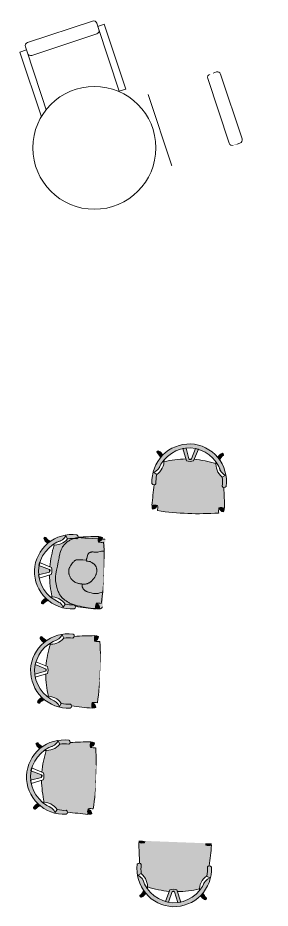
# Model space of a CAD drawing. Header units: millimetres. Extents: x 20521 to 81475, y 14901 to 52339.
# Drawn here: x 63454 to 65301, y 45378 to 51903 of the extents above; entities that cross this region are included whole.
import ezdxf

# ---------------------------------------------------------------- set-up
doc = ezdxf.new("R2010")
doc.units = ezdxf.units.MM
doc.header["$MEASUREMENT"] = 0
for name, color, linetype, lineweight in [('FURN-FREE', 1, 'Continuous', 0), ('PRES-FILL', 7, 'Continuous', 0), ('PRES-PEOP', 42, 'Continuous', 0)]:
    doc.layers.add(name, color=color, linetype=linetype, lineweight=lineweight)

# ---------------------------------------------------------------- blocks, each defined once
blk = doc.blocks.new('*U101')
at = {"layer": 'PRES-FILL', "linetype": 'ByBlock', "lineweight": -2}
h = blk.add_hatch(color=0, dxfattribs=at)
edge = h.paths.add_edge_path(flags=16)
edge.add_spline(control_points=[(-87.1, -291.1), (-88.9, -288.5), (-89.4, -283.3), (-89.5, -277.4)], knot_values=[0, 0, 0, 0, 1, 1, 1, 1], degree=3, periodic=0)
edge.add_spline(control_points=[(-89.5, -277.4), (-94.1, -264.3), (-102.3, -248.1), (-95, -247.6), (-88, -247), (-89.7, -264.1), (-89.5, -277.4)], knot_values=[0, 0, 0, 0, 0.509531, 0.509531, 0.509531, 1, 1, 1, 1], degree=3, periodic=0)
edge.add_spline(control_points=[(-89.5, -277.4), (-87.5, -283), (-86.2, -288.1), (-87.1, -291.1)], knot_values=[0, 0, 0, 0, 1, 1, 1, 1], degree=3, periodic=0)
edge.add_spline(control_points=[(-87.1, -291.1), (-86, -292.7), (-84.3, -293.3), (-82, -292.6), (-63.6, -286.7), (-44.9, -280.7), (-26.4, -274.1), (-4, -266.1), (18.4, -258.1), (40.8, -249.8), (62.1, -241.9), (84, -234.3), (102, -220.3), (117.4, -208.3), (129.9, -193.2), (142.6, -178.6), (163, -155.2), (182.9, -131.3), (203.2, -107.9), (213.2, -96.5), (224.2, -86), (234.3, -74.7), (246.7, -60.8), (254.8, -44.4), (259.7, -25), (268.8, 10.8), (269.4, 46.9), (252.7, 77.9), (241.3, 99.1), (227.3, 117.8), (212, 135.7), (198.2, 151.6), (184.4, 167.6), (170.6, 183.5), (153.9, 202.7), (137.1, 221.9), (119.8, 240.6), (106.8, 254.7), (88.4, 262.4), (71.1, 271.5), (49.3, 282.9), (28.3, 292.7), (3.3, 297.3), (-21.5, 302), (-44.7, 298.6), (-68.4, 290.7), (-91.1, 283.2), (-111.9, 273.8), (-130.5, 259.8), (-157.5, 239.5), (-182.8, 217.5), (-207.6, 194.9), (-226.2, 177.9), (-244, 160), (-260.3, 140.7), (-265.4, 134.8), (-270.1, 127.5), (-269.8, 119.5), (-269, 91.5), (-265, 65.1), (-263.2, 38), (-261.2, 9.3), (-260.2, -19.6), (-257.9, -48.3), (-257.6, -51.7), (-255, -54.6), (-254.2, -58), (-253.4, -61.6), (-253.2, -65.2), (-253.5, -68.8), (-254.4, -82.4), (-267.6, -92.2), (-268.2, -106.7), (-269, -125.4), (-262.5, -142.7), (-255.6, -157.8), (-248.2, -173.7), (-230.6, -189), (-215.1, -195.9), (-194.6, -205.1), (-227.5, -119.8), (-210.4, -122.7), (-200.6, -124.4), (-194.9, -152.8), (-181.9, -153.3), (-179.8, -153.3), (-175.7, -153.3), (-175.6, -151), (-174.7, -121.2), (-175.9, -84.2), (-191.9, -63.8), (-196.2, -58.4), (-202.4, -54.5), (-209.7, -51.7)], knot_values=[0, 0, 0, 0, 0.004098, 0.004098, 0.004098, 0.036354, 0.036354, 0.036354, 0.07573, 0.07573, 0.07573, 0.113201, 0.113201, 0.113201, 0.145266, 0.145266, 0.145266, 0.196552, 0.196552, 0.196552, 0.221625, 0.221625, 0.221625, 0.252365, 0.252365, 0.252365, 0.309173, 0.309173, 0.309173, 0.348127, 0.348127, 0.348127, 0.382965, 0.382965, 0.382965, 0.425054, 0.425054, 0.425054, 0.456865, 0.456865, 0.456865, 0.496842, 0.496842, 0.496842, 0.536467, 0.536467, 0.536467, 0.574696, 0.574696, 0.574696, 0.630228, 0.630228, 0.630228, 0.671879, 0.671879, 0.671879, 0.684675, 0.684675, 0.684675, 0.729775, 0.729775, 0.729775, 0.777357, 0.777357, 0.777357, 0.783126, 0.783126, 0.783126, 0.789055, 0.789055, 0.789055, 0.811446, 0.811446, 0.811446, 0.840448, 0.840448, 0.840448, 0.871083, 0.871083, 0.871083, 0.911485, 0.911485, 0.911485, 0.934486, 0.934486, 0.934486, 0.938181, 0.938181, 0.938181, 0.987094, 0.987094, 0.987094, 1, 1, 1, 1], degree=3, periodic=0)
edge.add_line((-209.7, -51.7), (-194, 0))
edge.add_spline(control_points=[(-194, 0), (-187, 22.7), (-179.6, 45.3), (-171.5, 67.7), (-163, 91.4), (-139.6, 107.6), (-118.7, 121.9), (-107.4, 129.7), (-96.1, 136.5), (-80.5, 136.9), (-68.4, 137.2), (-58.5, 133.8), (-50.1, 127.2)], knot_values=[0, 0, 0, 0, 0.324205, 0.324205, 0.324205, 0.66843, 0.66843, 0.66843, 0.855113, 0.855113, 0.855113, 1, 1, 1, 1], degree=3, periodic=0)
edge.add_line((-50.1, 127.2), (-43.4, 121.9))
edge.add_spline(control_points=[(-43.4, 121.9), (-53, 112), (-61.7, 101.2), (-66.2, 86.4), (-72, 67.4), (-70.6, 51.9), (-65.8, 32.4), (-60.9, 12.4), (-52.4, -3.9), (-40.5, -16.6), (-29.8, -28), (-15.7, -35.9), (4.1, -37.8), (21.4, -39.5), (32.8, -32.6), (46, -27.7), (56.1, -23.9), (64, -4.3), (73.4, -9.4), (78.2, -11.9), (80, -18.4), (83, -23.2), (90.4, -35.2), (104.9, -43.5), (103.9, -59.9), (102.6, -82.9), (81.9, -92.8), (71.8, -109.6), (62.8, -124.7), (56.9, -143.1), (45.7, -155.8), (27.6, -176.6), (-8.7, -176.6), (-33.9, -189.3), (-57.3, -201), (-80, -218.6), (-102.9, -230.2), (-126.4, -242.2), (-170.3, -203.5), (-183.9, -215.1), (-185.4, -216.4), (-186.2, -221.3), (-185.7, -224), (-184, -232.5), (-161.6, -243.7), (-165.3, -244.4), (-170.3, -245.4), (-189.8, -234), (-202.1, -232.4), (-207, -231.8), (-219.2, -228.5), (-217.4, -233.8), (-214.3, -243.7), (-208.3, -250.8), (-201.7, -257.1), (-184.8, -273.2), (-168.6, -289.9), (-141.4, -295.4), (-121.8, -299.2), (-104.3, -296.7), (-90.1, -293.9), (-88.5, -293.6), (-87.5, -292.6), (-87.1, -291.1)], knot_values=[0, 0, 0, 0, 0.044568, 0.044568, 0.044568, 0.101682, 0.101682, 0.101682, 0.159954, 0.159954, 0.159954, 0.212108, 0.212108, 0.212108, 0.25772, 0.25772, 0.25772, 0.292514, 0.292514, 0.292514, 0.310285, 0.310285, 0.310285, 0.355053, 0.355053, 0.355053, 0.417583, 0.417583, 0.417583, 0.47369, 0.47369, 0.47369, 0.564976, 0.564976, 0.564976, 0.649839, 0.649839, 0.649839, 0.736981, 0.736981, 0.736981, 0.746599, 0.746599, 0.746599, 0.777051, 0.777051, 0.777051, 0.817948, 0.817948, 0.817948, 0.83422, 0.83422, 0.83422, 0.863911, 0.863911, 0.863911, 0.939425, 0.939425, 0.939425, 0.993629, 0.993629, 0.993629, 1, 1, 1, 1], degree=3, periodic=0)
at = {"layer": 'PRES-PEOP', "color": 0, "linetype": 'ByBlock', "lineweight": -2, "flags": 128}
for points in [[(-250.1, -46.7), (-246, -46.2), (-242, -45.9), (-238.3, -45.8), (-234.8, -45.8), (-228.2, -46.1), (-222.5, -46.7), (-217.6, -47.6), (-213.6, -48.7), (-210.1, -49.8), (-207.3, -50.9), (-204.9, -52.1), (-202.9, -53.1), (-199.6, -55.3), (-197.4, -57.1), (-195.8, -58.6), (-193.7, -61.1), (-191.9, -63.8), (-189.4, -68.6), (-187.1, -73.3), (-185.1, -77.9), (-181.9, -87), (-179.4, -95.2), (-177.6, -102.6), (-176.4, -109), (-175.5, -114.7), (-174.9, -119.6), (-174.2, -128.1), (-174.1, -134.2), (-174.2, -138.7), (-174.7, -145.1), (-175.6, -151), (-175.6, -151.2), (-175.7, -151.4), (-175.8, -151.5), (-175.9, -151.6), (-176, -151.8), (-176.2, -152), (-176.4, -152.2), (-176.7, -152.3), (-176.9, -152.4), (-177.2, -152.5), (-177.5, -152.6), (-178, -152.8), (-178.5, -152.9), (-178.9, -152.9), (-179.7, -153.1), (-180.3, -153.1), (-181.1, -153.2), (-181.5, -153.2), (-181.9, -153.3), (-183.2, -153.3), (-184.4, -153.1), (-185.5, -152.8), (-186.6, -152.4), (-187.5, -151.9), (-188.4, -151.3), (-190.1, -150), (-191.6, -148.4), (-192.9, -146.7), (-194.1, -145.1), (-196.2, -141.7), (-199.6, -135.3), (-200.9, -133), (-202, -131.1), (-202.9, -129.5), (-203.8, -128.2), (-204.5, -127.1), (-205.9, -125.5), (-207, -124.5), (-207.8, -123.8), (-209.1, -123.1), (-209.7, -122.9), (-210.4, -122.7), (-211.9, -122.7), (-213.1, -123.1), (-214.1, -124), (-214.8, -125.1), (-215.3, -126.5), (-215.7, -128.1), (-215.9, -129.9), (-215.9, -131.9), (-215.9, -133.9), (-215.7, -138.3), (-215.2, -142.8), (-214.5, -147.4), (-213.1, -156.3), (-211.7, -164.2), (-210.6, -171.1), (-209.7, -176.7), (-209.2, -181.3), (-208.9, -185), (-208.8, -187.9), (-208.9, -190.2), (-209.1, -191.9), (-209.4, -193.2), (-209.8, -194.2), (-210.2, -194.9), (-211, -195.8), (-211.8, -196.3), (-212.5, -196.4), (-213.7, -196.3), (-215.1, -195.9), (-217.9, -194.7), (-220.5, -193.3), (-223.1, -191.9), (-225.5, -190.4), (-230.1, -187.4), (-234, -184.3), (-237.4, -181.5), (-240.3, -178.8), (-242.7, -176.4), (-246.7, -172), (-249.3, -168.6), (-251.2, -165.9), (-253.6, -161.9), (-254.6, -159.8), (-255.6, -157.8), (-258, -151.8), (-260.1, -146.6), (-261.8, -141.8), (-263.3, -137.7), (-264.4, -133.9), (-265.3, -130.7), (-266.7, -124.8), (-267.5, -120.4), (-267.9, -117), (-268.2, -111.9), (-268.2, -106.7), (-267.9, -104), (-267.4, -101.6), (-266.8, -99.5), (-266.1, -97.5), (-265.3, -95.7), (-263.7, -92.3), (-257.2, -80.9), (-255.9, -77.9), (-255, -75.7), (-254.4, -74), (-253.8, -71.4), (-253.5, -68.8), (-253.4, -67.4), (-253.4, -66.2), (-253.4, -65.2), (-253.4, -63.4), (-253.5, -62.1), (-253.6, -61.1), (-253.9, -59.5), (-254.2, -58), (-254.4, -57.4), (-254.6, -56.8), (-254.8, -56.3), (-255.2, -55.3), (-256.9, -51.8), (-257.3, -51), (-257.5, -50.3), (-257.6, -49.8), (-257.8, -49), (-257.9, -48.3), (-259.4, -26.7), (-261.2, 5.6), (-263.2, 38), (-264, 48.1), (-267.6, 83.2), (-268.4, 92.1), (-269.3, 105.6), (-269.7, 112.5), (-269.8, 119.5), (-269.8, 121.1), (-269.7, 122.5), (-269.5, 123.8), (-269.2, 125), (-268.9, 126.1), (-268.3, 128.1), (-267.6, 129.8), (-266.8, 131.3), (-266.2, 132.6), (-264.9, 134.8), (-263.8, 136.3), (-262.1, 138.6), (-260.3, 140.7), (-254.2, 147.8), (-243.1, 160), (-234.5, 169), (-221.2, 182.1), (-207.6, 194.9), (-188.8, 211.8), (-174.6, 224.2), (-163.8, 233.3), (-147.3, 246.7), (-130.5, 259.8), (-123.4, 264.8), (-117, 268.9), (-111.4, 272.2), (-106.3, 275), (-97.2, 279.5), (-90.3, 282.5), (-79.5, 286.8), (-68.4, 290.7), (-59.5, 293.5), (-51.7, 295.5), (-44.9, 296.9), (-39, 297.9), (-33.8, 298.6), (-29.2, 299), (-21.2, 299.4), (-15.2, 299.4), (-10.6, 299.1), (-3.7, 298.4), (3.3, 297.3), (12.4, 295.3), (20.2, 293.2), (26.9, 291.1), (32.6, 289.1), (42.4, 285.3), (49.6, 282.1), (60.4, 277), (71.1, 271.5), (84.1, 264.8), (93.9, 259.7), (100.9, 255.6), (106.1, 252.3), (109.7, 249.7), (112.4, 247.6), (116.3, 244.2), (119.8, 240.6), (132.7, 226.5), (151.7, 205.1), (170.6, 183.5), (191.3, 159.6), (212, 135.7), (217.7, 128.9), (222.5, 123), (230.7, 112.3), (236.6, 104.1), (240.9, 97.8), (247, 88.1), (249.9, 83), (252.7, 77.9), (255.6, 71.9), (258, 66.3), (259.9, 60.9), (261.5, 55.8), (262.7, 51), (264.5, 41.8), (265.5, 33.6), (265.9, 26.4), (266, 20), (265.5, 8.8), (264.6, 0.4), (263.7, -6), (261.9, -15.5), (259.7, -25), (257.7, -32.1), (255.7, -38.1), (253.8, -43.2), (251.9, -47.5), (250.1, -51.2), (248.5, -54.4), (245.4, -59.8), (242.9, -63.7), (240.9, -66.5), (237.7, -70.7), (234.3, -74.7), (226.6, -83), (214.8, -95.4), (208.9, -101.6), (203.2, -107.9), (172.9, -143.2), (142.6, -178.6), (133.1, -189.6), (125.9, -197.7), (120.3, -203.7), (115.9, -208), (112.6, -211.2), (107.4, -215.9), (102, -220.3), (98.6, -222.9), (91.9, -227.3), (85.9, -230.8), (80.5, -233.7), (75.7, -236), (67.1, -239.8), (54, -244.9), (40.8, -249.8), (7.2, -262.1), (-26.4, -274.1), (-40.3, -278.9), (-61.2, -285.9), (-82, -292.6), (-83.3, -292.9), (-84.4, -292.8), (-85.3, -292.5), (-86.1, -292), (-86.7, -291.3), (-87.3, -290.5), (-87.7, -289.5), (-88.1, -288.4), (-88.3, -287.3), (-88.6, -286.1), (-88.8, -283.5), (-89, -280.8), (-89.1, -278.1), (-89, -272.8), (-88.9, -268), (-88.8, -263.9), (-88.9, -260.4), (-89, -257.6), (-89.2, -255.3), (-89.5, -253.5), (-89.8, -252.1), (-90.2, -251), (-90.5, -250.1), (-90.9, -249.4), (-91.7, -248.5), (-92.3, -248), (-92.9, -247.7), (-93.9, -247.5), (-95, -247.6), (-96.1, -247.9), (-96.9, -248.4), (-97.6, -249.1), (-98, -249.9), (-98.2, -250.9), (-98.3, -251.9), (-98.3, -253), (-98.2, -254.2), (-98, -255.4), (-97.4, -257.9), (-96.5, -260.4), (-88.3, -281.5), (-87.6, -283.8), (-87.1, -285.8), (-86.9, -287.3), (-86.7, -288.6), (-86.7, -289.6), (-86.8, -290.5), (-87.2, -291.7), (-87.7, -292.5), (-88.1, -293), (-89, -293.5), (-90.1, -293.9), (-95.8, -294.9), (-100.9, -295.6), (-105.6, -296.2), (-109.7, -296.5), (-113.4, -296.8), (-120.1, -297), (-125.3, -296.9), (-129.2, -296.7), (-135.2, -296.2), (-141.4, -295.4), (-146.3, -294.4), (-150.6, -293.3), (-154.6, -292), (-158.2, -290.7), (-161.4, -289.2), (-167.3, -286.2), (-172.1, -283.3), (-176.2, -280.5), (-179.6, -277.9), (-185.4, -273), (-189.6, -269.2), (-195.7, -263.2), (-201.7, -257.1), (-204.2, -254.5), (-206.3, -252.1), (-208.2, -249.9), (-209.7, -247.9), (-211, -246.1), (-212.1, -244.6), (-213.9, -241.9), (-215, -239.8), (-215.8, -238.3), (-216.3, -237.2), (-216.9, -235.5), (-217.4, -233.8), (-217.5, -233.5), (-217.5, -233.1), (-217.4, -232.9), (-217.3, -232.6), (-217.1, -232.4), (-216.9, -232.2), (-216.7, -232), (-216.5, -231.9), (-216.2, -231.8), (-215.6, -231.6), (-214.9, -231.4), (-214.2, -231.4), (-213.5, -231.3), (-212.8, -231.3), (-211.5, -231.3), (-210.2, -231.4), (-208, -231.6), (-206.3, -231.8), (-205.2, -232), (-204.3, -232.1), (-203.7, -232.2), (-202.9, -232.3), (-202.1, -232.4), (-199.8, -232.9), (-197.4, -233.4), (-195.2, -234), (-190.9, -235.4), (-187, -236.8), (-180.4, -239.4), (-178, -240.4), (-176, -241.1), (-174.3, -241.8), (-172.9, -242.3), (-170.6, -243.1), (-169, -243.6), (-167.9, -243.9), (-166.5, -244.2), (-165.3, -244.4), (-165, -244.4), (-164.8, -244.3), (-164.7, -244.1), (-164.7, -243.9), (-164.9, -243.7), (-165.1, -243.4), (-165.4, -243), (-165.7, -242.7), (-166.1, -242.3), (-167, -241.5), (-168.1, -240.6), (-169.1, -239.8), (-170.2, -238.9), (-172.4, -237.1), (-174.5, -235.4), (-178.1, -232.4), (-179.4, -231.3), (-180.5, -230.3), (-182.2, -228.6), (-183.4, -227.4), (-184.1, -226.5), (-184.6, -225.8), (-185.2, -224.9), (-185.7, -224), (-185.7, -223.8), (-185.8, -223.6), (-185.9, -223.1), (-186, -222.6), (-186, -222.1), (-186, -221.6), (-186, -221.1), (-185.9, -220.2), (-185.8, -219.4), (-185.7, -218.7), (-185.5, -218), (-185.4, -217.5), (-185.2, -217.1), (-185.1, -216.8), (-185, -216.5), (-184.8, -216), (-184.6, -215.7), (-184.4, -215.5), (-184.2, -215.3), (-183.9, -215.1), (-182.4, -214.3), (-180.8, -213.8), (-179.1, -213.5), (-177.4, -213.4), (-175.6, -213.5), (-171.9, -214.1), (-168.1, -215), (-164.4, -216.2), (-160.7, -217.6), (-153.5, -220.5), (-140.3, -226.1), (-135.2, -228), (-130.8, -229.5), (-127, -230.7), (-123.7, -231.5), (-120.9, -232), (-116, -232.6), (-112.5, -232.6), (-110, -232.4), (-106.3, -231.6), (-102.9, -230.2), (-94.3, -225.6), (-86.8, -221.2), (-73.6, -213), (-53.9, -200.5), (-43.9, -194.6), (-33.9, -189.3), (-29, -187), (-24.3, -185.2), (-15.1, -182.2), (1.7, -177.6), (14.2, -174), (18.7, -172.4), (26.4, -169.4), (31.8, -166.7), (35.6, -164.4), (38.4, -162.5), (42.2, -159.4), (45.7, -155.8), (47.8, -153.3), (49.7, -150.9), (52.9, -146.1), (55.4, -141.7), (57.5, -137.8), (61, -130.7), (66.2, -120), (68.9, -114.7), (71.8, -109.6), (73.8, -106.5), (75.9, -103.7), (80.1, -98.7), (88, -90.3), (91, -87.1), (93.4, -84.3), (95.4, -81.7), (97.1, -79.4), (98.4, -77.2), (100.5, -73.4), (101.8, -70.3), (102.6, -67.9), (103.5, -64), (103.8, -62), (103.9, -59.9), (104, -58.5), (104, -57), (103.7, -54.4), (103.2, -52.1), (102.5, -50), (101.7, -48.1), (100.9, -46.4), (100, -44.8), (83, -23.2), (81.9, -21.3), (80, -17.9), (79.4, -16.6), (78.7, -15.5), (78.2, -14.5), (77.6, -13.7), (76.7, -12.4), (75.9, -11.5), (75.3, -10.9), (74.9, -10.5), (74.1, -9.9), (73.4, -9.4), (72.6, -9), (71.8, -8.7), (71, -8.6), (70.3, -8.5), (69.6, -8.6), (68.9, -8.8), (68.2, -9), (66.9, -9.6), (65.7, -10.3), (64.5, -11.2), (63.4, -12.1), (62.4, -13.1), (60.5, -15), (57, -18.7), (54.3, -21.5), (52.3, -23.5), (50.8, -24.8), (49.6, -25.7), (48.7, -26.3), (47.4, -27.1), (46, -27.7), (36.2, -31.4), (32.5, -32.8), (29.2, -33.9), (26.3, -34.8), (23.7, -35.5), (19.1, -36.5), (15.5, -37.2), (12.8, -37.5), (8.5, -37.8), (6.3, -37.8), (4.1, -37.8), (0.6, -37.6), (-2.5, -37.2), (-5.4, -36.7), (-8.1, -36.1), (-10.5, -35.5), (-15, -34), (-18.7, -32.5), (-21.9, -31), (-24.6, -29.5), (-26.8, -28.2), (-30.6, -25.6), (-33.3, -23.5), (-37, -20.2), (-40.5, -16.6), (-44.7, -11.6), (-48.2, -6.9), (-51.1, -2.7), (-53.4, 1.2), (-55.4, 4.7), (-57, 7.8), (-59.6, 13.5), (-61.4, 18), (-62.6, 21.5), (-64.3, 26.8), (-65.8, 32.4), (-66.6, 36), (-68, 42.6), (-68.9, 48.2), (-69.4, 53.1), (-69.7, 57.2), (-69.8, 60.9), (-69.7, 64), (-69.4, 69.6), (-68.9, 73.7), (-68.4, 76.8), (-67.5, 81.6), (-66.2, 86.4), (-65.4, 89.1), (-64.5, 91.6), (-63.5, 93.9), (-61.5, 98.1), (-59.6, 101.6), (-57.8, 104.5), (-56.1, 107.1), (-52.9, 111.3), (-50.3, 114.4), (-46.4, 118.9), (-42.3, 123.1), (-37.1, 128.3), (-32.5, 132.6), (-28.4, 136.3), (-24.6, 139.5), (-21.2, 142.1), (-18.2, 144.3), (-12.6, 147.9), (-8.1, 150.4), (-4.7, 152.2), (0.8, 154.6), (3.7, 155.6), (6.7, 156.6), (10.5, 157.8), (14, 158.6), (17.3, 159.3), (20.3, 159.8), (25.9, 160.4), (30.8, 160.6), (35, 160.6), (38.7, 160.4), (45, 159.7), (49.7, 158.9), (56.6, 157.4), (63.4, 155.6), (67.5, 154.2), (71.3, 152.7), (74.9, 151), (78.1, 149.4), (81.1, 147.6), (86.5, 144), (91, 140.4), (94.7, 137), (97.9, 133.8), (100.4, 130.8), (102.6, 128.1), (106, 123.2), (108.4, 119.2), (110, 116.1), (112.1, 111.4), (113.9, 106.4), (116.9, 96.8), (119.3, 88.4), (121.2, 81), (122.4, 74.5), (123.2, 69), (123.5, 64.2), (123.6, 60.1), (123.4, 56.6), (123.1, 53.6), (122.7, 51), (121.5, 46.6), (120.4, 43.5), (119.3, 41.2), (117.4, 37.9), (115, 34.8), (105.5, 23.9), (91, 7.9), (76.2, -7.9)], [(-209.7, -51.7), (-201.8, -25.9), (-194, 0), (-188.7, 17), (-180.3, 42.5), (-171.5, 67.7), (-169.8, 72), (-167.9, 75.9), (-165.8, 79.5), (-163.7, 82.7), (-161.6, 85.6), (-157.2, 90.9), (-153, 95.2), (-149.2, 98.9), (-142, 105.1), (-136.3, 109.5), (-127.6, 115.8), (-118.7, 121.9), (-114.4, 124.8), (-110.6, 127.2), (-107.2, 129.2), (-104.2, 130.8), (-101.6, 132), (-99.2, 133), (-97, 133.9), (-93.2, 135.1), (-90.2, 135.8), (-87.9, 136.2), (-84.3, 136.7), (-80.5, 136.9), (-78.3, 136.9), (-76.2, 136.8), (-74.3, 136.7), (-72.6, 136.5), (-69.4, 136), (-66.7, 135.4), (-64.5, 134.8), (-62.5, 134.1), (-60.8, 133.5), (-58, 132.2), (-56, 131.1), (-54.5, 130.2), (-52.3, 128.8), (-50.1, 127.2), (-46.8, 124.6), (-43.4, 121.9)]]:
    blk.add_lwpolyline(points, dxfattribs=at)
blk = doc.blocks.new('wishbone_5')
at = {"layer": 'PRES-FILL', "linetype": 'ByBlock', "lineweight": -2}
for points in [[(-37.8, 277.2, 0.130777), (-3.2, 307.3, -0.306335), (224.4, 469.1, -0.036506), (260.6, 465.6), (261, 466.7), (282.8, 462.6), (282.2, 460.9, -0.243242), (452, 307.3, 0.130777), (486.6, 277.2), (463.9, 264.3, -0.067728), (466.8, 197.2, 0.647408), (496, 197.1, 0.43745), (224.4, 498.1, 0.43745), (-47.2, 197.1, 0.647408), (-18, 197.2, -0.067728), (-15, 264.3)], [(224.4, 469.1, 0.032547), (192.1, 466.2), (215.5, 388, 0.563813), (234.1, 388.1), (260.6, 465.6, 0.036506)], [(6.8, 387.5, -0.023854), (23.5, 407.8, 0.127399), (-5.9, 436.8, 0.803319), (-18.7, 424.5, -0.128112)], [(425.3, 407.8, -0.023854), (442, 387.5, -0.128112), (467.5, 424.5, 0.803319), (454.7, 436.8, 0.127399)], [(463.7, 264.2, -0.23081), (414.2, 360.7, 0.052465), (254.4, 386.3), (254.3, 386.1), (249.9, 374.3, -0.15836), (199.4, 374.2), (195.2, 386.4, 0.052724), (34.6, 360.7, -0.23081), (-14.9, 264.2), (-15, 264.3, 0.067728), (-18, 197.2, -0.256697), (-30.3, 187.8, 0.011555), (-41.7, 37.5, -0.149337), (-0.1, 37.6, -0.072231), (0, 0, 0.02684), (224.4, -12, 0.02684), (448.8, 0, -0.072231), (448.9, 37.6, -0.149337), (490.5, 37.5, 0.011555), (479.1, 187.8, -0.256697), (466.8, 197.2, 0.067728), (463.9, 264.3)], [(-3.4, 38.5, 0.121346), (-37.4, 38.7, 0.226734), (-35.3, 10.3, 0.384766)], [(486.2, 38.7, 0.121346), (452.2, 38.5, 0.384766), (484.1, 10.3, 0.226734)]]:
    blk.add_hatch(color=7, dxfattribs=at).paths.add_polyline_path(points)
at = {"layer": 'FURN-FREE', "linetype": 'ByBlock', "lineweight": -2}
for p, q in [((169.1, 462.3), (192, 466.6)), ((199.4, 374.2), (169.1, 462.3)), ((192, 466.6), (215.5, 388)), ((234.1, 388.1), (261, 466.7)), ((282.8, 462.6), (249.9, 374.3)), ((261, 466.7), (282.8, 462.6)), ((-37.8, 277.2), (-14.9, 264.2)), ((486.6, 277.2), (463.7, 264.2))]:
    blk.add_line(p, q, dxfattribs=at)
for centre, radius, start, end in [((227.7, 222.1), 276, 90.68585, 185.19375), ((230.2, 219.9), 249.3, 91.33728, 159.46393), ((221.1, 222.1), 276, 354.80625, 89.31415), ((218.6, 219.9), 249.3, 20.53607, 88.66272), ((-10.9, 429.2), 9.04, 56.17789, 211.28024), ((-77, 357.2), 89.1, 19.91623, 49.11832), ((-47, 365.4), 82.3, 31.0105, 60.05182), ((495.8, 365.4), 82.3, 119.94818, 148.9895), ((525.8, 357.2), 89.1, 130.88168, 160.08377), ((459.8, 429.2), 9.04, 328.71976, 123.82211), ((-77, 357.2), 89.1, 296.11944, 345.89928), ((-89.1, 363.1), 123.6, 306.87059, 4.92639), ((236.4, -386.2), 773.7, 93.04795, 105.12033), ((224.4, 451.9), 81.7, 252.20064, 288.19509), ((224.8, 393.7), 10.9, 211.36814, 329.02759), ((236.4, -386.2), 773.7, 90.19826, 91.51035), ((212.4, -386.2), 773.7, 74.87967, 86.95205), ((537.9, 363.1), 123.6, 175.07361, 233.12941), ((525.8, 357.2), 89.1, 194.10072, 243.88056), ((230.2, 219.9), 249.3, 169.72547, 185.22401), ((218.6, 219.9), 249.3, 354.77599, 10.27453), ((-32.6, 203.7), 16, 204.35922, 336.03651), ((481.4, 203.7), 16, 203.96349, 335.64078), ((3216.8, -134.4), 3263, 174.33311, 176.98124), ((-2768, -134.4), 3263, 3.01876, 5.66689), ((-20.7, -30.5), 71.1, 73.21059, 107.18514), ((-6.7, 26.7), 33, 158.69021, 209.78986), ((-35, 42.1), 31.8, 269.37547, 353.55556), ((-129.6, 18.4), 130.9, 351.93513, 8.4606), ((578.4, 18.4), 130.9, 171.5394, 188.06487), ((469.5, -30.5), 71.1, 72.81486, 106.78941), ((483.8, 42.1), 31.8, 186.44444, 270.62453), ((455.5, 26.7), 33, 330.21014, 21.30979), ((223.7, 2082.7), 2094.7, 263.87051, 270.02033), ((225.1, 2082.7), 2094.7, 269.97967, 276.12949)]:
    blk.add_arc(centre, radius, start, end, dxfattribs=at)
blk = doc.blocks.new('wishbone_6')
at = {"layer": 'PRES-FILL', "linetype": 'ByBlock', "lineweight": -2}
for points in [[(-37.8, 277.2, 0.130777), (-3.2, 307.3, -0.306335), (224.4, 469.1, -0.036506), (260.6, 465.6), (261, 466.7), (282.8, 462.6), (282.2, 460.9, -0.243242), (452, 307.3, 0.130777), (486.6, 277.2), (463.9, 264.3, -0.067728), (466.8, 197.2, 0.647408), (496, 197.1, 0.43745), (224.4, 498.1, 0.43745), (-47.2, 197.1, 0.647408), (-18, 197.2, -0.067728), (-15, 264.3)], [(224.4, 469.1, 0.032547), (192.1, 466.2), (215.5, 388, 0.563813), (234.1, 388.1), (260.6, 465.6, 0.036506)], [(6.8, 387.5, -0.023854), (23.5, 407.8, 0.127399), (-5.9, 436.8, 0.803319), (-18.7, 424.5, -0.128112)], [(425.3, 407.8, -0.023854), (442, 387.5, -0.128112), (467.5, 424.5, 0.803319), (454.7, 436.8, 0.127399)], [(463.7, 264.2, -0.23081), (414.2, 360.7, 0.052465), (254.4, 386.3), (254.3, 386.1), (249.9, 374.3, -0.15836), (199.4, 374.2), (195.2, 386.4, 0.052724), (34.6, 360.7, -0.23081), (-14.9, 264.2), (-15, 264.3, 0.067728), (-18, 197.2, -0.256697), (-30.3, 187.8, 0.011555), (-41.7, 37.5, -0.149337), (-0.1, 37.6, -0.072231), (0, 0, 0.02684), (224.4, -12, 0.02684), (448.8, 0, -0.072231), (448.9, 37.6, -0.149337), (490.5, 37.5, 0.011555), (479.1, 187.8, -0.256697), (466.8, 197.2, 0.067728), (463.9, 264.3)], [(-3.4, 38.5, 0.121346), (-37.4, 38.7, 0.226734), (-35.3, 10.3, 0.384766)], [(486.2, 38.7, 0.121346), (452.2, 38.5, 0.384766), (484.1, 10.3, 0.226734)]]:
    blk.add_hatch(color=7, dxfattribs=at).paths.add_polyline_path(points)
at = {"layer": 'FURN-FREE', "linetype": 'ByBlock', "lineweight": -2}
for p, q in [((169.1, 462.3), (192, 466.6)), ((199.4, 374.2), (169.1, 462.3)), ((192, 466.6), (215.5, 388)), ((234.1, 388.1), (261, 466.7)), ((282.8, 462.6), (249.9, 374.3)), ((261, 466.7), (282.8, 462.6)), ((-37.8, 277.2), (-14.9, 264.2)), ((486.6, 277.2), (463.7, 264.2))]:
    blk.add_line(p, q, dxfattribs=at)
for centre, radius, start, end in [((227.7, 222.1), 276, 90.68585, 185.19375), ((230.2, 219.9), 249.3, 91.33728, 159.46393), ((221.1, 222.1), 276, 354.80625, 89.31415), ((218.6, 219.9), 249.3, 20.53607, 88.66272), ((-10.9, 429.2), 9.04, 56.17789, 211.28024), ((-77, 357.2), 89.1, 19.91623, 49.11832), ((-47, 365.4), 82.3, 31.0105, 60.05182), ((495.8, 365.4), 82.3, 119.94818, 148.9895), ((525.8, 357.2), 89.1, 130.88168, 160.08377), ((459.8, 429.2), 9.04, 328.71976, 123.82211), ((-77, 357.2), 89.1, 296.11944, 345.89928), ((-89.1, 363.1), 123.6, 306.87059, 4.92639), ((236.4, -386.2), 773.7, 93.04795, 105.12033), ((224.4, 451.9), 81.7, 252.20064, 288.19509), ((224.8, 393.7), 10.9, 211.36814, 329.02759), ((236.4, -386.2), 773.7, 90.19826, 91.51035), ((212.4, -386.2), 773.7, 74.87967, 86.95205), ((537.9, 363.1), 123.6, 175.07361, 233.12941), ((525.8, 357.2), 89.1, 194.10072, 243.88056), ((230.2, 219.9), 249.3, 169.72547, 185.22401), ((218.6, 219.9), 249.3, 354.77599, 10.27453), ((-32.6, 203.7), 16, 204.35922, 336.03651), ((481.4, 203.7), 16, 203.96349, 335.64078), ((3216.8, -134.4), 3263, 174.33311, 176.98124), ((-2768, -134.4), 3263, 3.01876, 5.66689), ((-20.7, -30.5), 71.1, 73.21059, 107.18514), ((-6.7, 26.7), 33, 158.69021, 209.78986), ((-35, 42.1), 31.8, 269.37547, 353.55556), ((-129.6, 18.4), 130.9, 351.93513, 8.4606), ((578.4, 18.4), 130.9, 171.5394, 188.06487), ((469.5, -30.5), 71.1, 72.81486, 106.78941), ((483.8, 42.1), 31.8, 186.44444, 270.62453), ((455.5, 26.7), 33, 330.21014, 21.30979), ((223.7, 2082.7), 2094.7, 263.87051, 270.02033), ((225.1, 2082.7), 2094.7, 269.97967, 276.12949)]:
    blk.add_arc(centre, radius, start, end, dxfattribs=at)
blk = doc.blocks.new('wishbone_7')
at = {"layer": 'PRES-FILL', "linetype": 'ByBlock', "lineweight": -2}
for points in [[(-37.8, 277.2, 0.130777), (-3.2, 307.3, -0.306335), (224.4, 469.1, -0.036506), (260.6, 465.6), (261, 466.7), (282.8, 462.6), (282.2, 460.9, -0.243242), (452, 307.3, 0.130777), (486.6, 277.2), (463.9, 264.3, -0.067728), (466.8, 197.2, 0.647408), (496, 197.1, 0.43745), (224.4, 498.1, 0.43745), (-47.2, 197.1, 0.647408), (-18, 197.2, -0.067728), (-15, 264.3)], [(224.4, 469.1, 0.032547), (192.1, 466.2), (215.5, 388, 0.563813), (234.1, 388.1), (260.6, 465.6, 0.036506)], [(6.8, 387.5, -0.023854), (23.5, 407.8, 0.127399), (-5.9, 436.8, 0.803319), (-18.7, 424.5, -0.128112)], [(425.3, 407.8, -0.023854), (442, 387.5, -0.128112), (467.5, 424.5, 0.803319), (454.7, 436.8, 0.127399)], [(463.7, 264.2, -0.23081), (414.2, 360.7, 0.052465), (254.4, 386.3), (254.3, 386.1), (249.9, 374.3, -0.15836), (199.4, 374.2), (195.2, 386.4, 0.052724), (34.6, 360.7, -0.23081), (-14.9, 264.2), (-15, 264.3, 0.067728), (-18, 197.2, -0.256697), (-30.3, 187.8, 0.011555), (-41.7, 37.5, -0.149337), (-0.1, 37.6, -0.072231), (0, 0, 0.02684), (224.4, -12, 0.02684), (448.8, 0, -0.072231), (448.9, 37.6, -0.149337), (490.5, 37.5, 0.011555), (479.1, 187.8, -0.256697), (466.8, 197.2, 0.067728), (463.9, 264.3)], [(-3.4, 38.5, 0.121346), (-37.4, 38.7, 0.226734), (-35.3, 10.3, 0.384766)], [(486.2, 38.7, 0.121346), (452.2, 38.5, 0.384766), (484.1, 10.3, 0.226734)]]:
    blk.add_hatch(color=7, dxfattribs=at).paths.add_polyline_path(points)
at = {"layer": 'FURN-FREE', "linetype": 'ByBlock', "lineweight": -2}
for p, q in [((169.1, 462.3), (192, 466.6)), ((199.4, 374.2), (169.1, 462.3)), ((192, 466.6), (215.5, 388)), ((234.1, 388.1), (261, 466.7)), ((282.8, 462.6), (249.9, 374.3)), ((261, 466.7), (282.8, 462.6)), ((-37.8, 277.2), (-14.9, 264.2)), ((486.6, 277.2), (463.7, 264.2))]:
    blk.add_line(p, q, dxfattribs=at)
for centre, radius, start, end in [((227.7, 222.1), 276, 90.68585, 185.19375), ((230.2, 219.9), 249.3, 91.33728, 159.46393), ((221.1, 222.1), 276, 354.80625, 89.31415), ((218.6, 219.9), 249.3, 20.53607, 88.66272), ((-10.9, 429.2), 9.04, 56.17789, 211.28024), ((-77, 357.2), 89.1, 19.91623, 49.11832), ((-47, 365.4), 82.3, 31.0105, 60.05182), ((495.8, 365.4), 82.3, 119.94818, 148.9895), ((525.8, 357.2), 89.1, 130.88168, 160.08377), ((459.8, 429.2), 9.04, 328.71976, 123.82211), ((-77, 357.2), 89.1, 296.11944, 345.89928), ((-89.1, 363.1), 123.6, 306.87059, 4.92639), ((236.4, -386.2), 773.7, 93.04795, 105.12033), ((224.4, 451.9), 81.7, 252.20064, 288.19509), ((224.8, 393.7), 10.9, 211.36814, 329.02759), ((236.4, -386.2), 773.7, 90.19826, 91.51035), ((212.4, -386.2), 773.7, 74.87967, 86.95205), ((537.9, 363.1), 123.6, 175.07361, 233.12941), ((525.8, 357.2), 89.1, 194.10072, 243.88056), ((230.2, 219.9), 249.3, 169.72547, 185.22401), ((218.6, 219.9), 249.3, 354.77599, 10.27453), ((-32.6, 203.7), 16, 204.35922, 336.03651), ((481.4, 203.7), 16, 203.96349, 335.64078), ((3216.8, -134.4), 3263, 174.33311, 176.98124), ((-2768, -134.4), 3263, 3.01876, 5.66689), ((-20.7, -30.5), 71.1, 73.21059, 107.18514), ((-6.7, 26.7), 33, 158.69021, 209.78986), ((-35, 42.1), 31.8, 269.37547, 353.55556), ((-129.6, 18.4), 130.9, 351.93513, 8.4606), ((223.7, 2082.7), 2094.7, 263.87051, 270.02033), ((578.4, 18.4), 130.9, 171.5394, 188.06487), ((469.5, -30.5), 71.1, 72.81486, 106.78941), ((483.8, 42.1), 31.8, 186.44444, 270.62453), ((455.5, 26.7), 33, 330.21014, 21.30979), ((225.1, 2082.7), 2094.7, 269.97967, 276.12949)]:
    blk.add_arc(centre, radius, start, end, dxfattribs=at)
blk = doc.blocks.new('wishbone_8')
at = {"layer": 'PRES-FILL', "linetype": 'ByBlock', "lineweight": -2, "extrusion": (0, 0, -1)}
for points in [[(-486.6, 277.2, 0.130777), (-452, 307.3, -0.243242), (-282.2, 460.9), (-282.8, 462.6), (-261, 466.7), (-260.6, 465.6, -0.036506), (-224.4, 469.1, -0.306335), (3.2, 307.3, 0.130777), (37.8, 277.2), (15, 264.3, -0.067728), (18, 197.2, 0.647408), (47.2, 197.1, 0.43745), (-224.4, 498.1, 0.43745), (-496, 197.1, 0.647408), (-466.8, 197.2, -0.067728), (-463.9, 264.3)], [(-192.1, 466.2, -0.023338), (-169.3, 461.6), (-199.4, 374.2, -0.15836), (-249.9, 374.3), (-254.3, 386.1), (-253.6, 386.4, 0.000259), (-254.4, 386.3), (-282.2, 460.9, -0.022164), (-260.6, 465.6), (-234.1, 388.1, 0.563813), (-215.5, 388)], [(-23.5, 407.8, -0.023854), (-6.8, 387.5, -0.128112), (18.7, 424.5, 0.803319), (5.9, 436.8, 0.127399)], [(-442, 387.5, -0.023854), (-425.3, 407.8, 0.127399), (-454.7, 436.8, 0.803319), (-467.5, 424.5, -0.128112)], [(-463.7, 264.2, 0.23081), (-414.2, 360.7, -0.052465), (-254.4, 386.3), (-254.3, 386.1), (-249.9, 374.3, 0.15836), (-199.4, 374.2), (-195.2, 386.4, -0.052724), (-34.6, 360.7, 0.23081), (14.9, 264.2), (15, 264.3, -0.067728), (18, 197.2, 0.256697), (30.3, 187.8, -0.011555), (41.7, 37.5, 0.149337), (0.1, 37.6, 0.072231), (0, 0, -0.02684), (-224.4, -12, -0.02684), (-448.8, 0, 0.072231), (-448.9, 37.6, 0.149337), (-490.5, 37.5, -0.011555), (-479.1, 187.8, 0.256697), (-466.8, 197.2, -0.067728), (-463.9, 264.3)], [(37.4, 38.7, 0.121346), (3.4, 38.5, 0.384766), (35.3, 10.3, 0.226734)], [(-452.2, 38.5, 0.121346), (-486.2, 38.7, 0.226734), (-484.1, 10.3, 0.384766)]]:
    blk.add_hatch(color=7, dxfattribs=at).paths.add_polyline_path(points)
at = {"layer": 'FURN-FREE', "linetype": 'ByBlock', "lineweight": -2}
for p, q in [((169.1, 462.3), (192, 466.6)), ((199.4, 374.2), (169.1, 462.3)), ((192, 466.6), (215.5, 388)), ((234.1, 388.1), (261, 466.7)), ((282.8, 462.6), (249.9, 374.3)), ((261, 466.7), (282.8, 462.6)), ((-37.8, 277.2), (-14.9, 264.2)), ((486.6, 277.2), (463.7, 264.2))]:
    blk.add_line(p, q, dxfattribs=at)
for centre, radius, start, end in [((227.7, 222.1), 276, 90.68585, 185.19375), ((230.2, 219.9), 249.3, 91.33728, 159.46393), ((221.1, 222.1), 276, 354.80625, 89.31415), ((218.6, 219.9), 249.3, 20.53607, 88.66272), ((-10.9, 429.2), 9.04, 56.17789, 211.28024), ((-77, 357.2), 89.1, 19.91623, 49.11832), ((-47, 365.4), 82.3, 31.0105, 60.05182), ((495.8, 365.4), 82.3, 119.94818, 148.9895), ((525.8, 357.2), 89.1, 130.88168, 160.08377), ((459.8, 429.2), 9.04, 328.71976, 123.82211), ((-77, 357.2), 89.1, 296.11944, 345.89928), ((-89.1, 363.1), 123.6, 306.87059, 4.92639), ((236.4, -386.2), 773.7, 93.04795, 105.12033), ((224.4, 451.9), 81.7, 252.20064, 288.19509), ((224.8, 393.7), 10.9, 211.36814, 329.02759), ((236.4, -386.2), 773.7, 90.19826, 91.51035), ((212.4, -386.2), 773.7, 74.87967, 86.95205), ((537.9, 363.1), 123.6, 175.07361, 233.12941), ((525.8, 357.2), 89.1, 194.10072, 243.88056), ((230.2, 219.9), 249.3, 169.72547, 185.22401), ((218.6, 219.9), 249.3, 354.77599, 10.27453), ((-32.6, 203.7), 16, 204.35922, 336.03651), ((481.4, 203.7), 16, 203.96349, 335.64078), ((3216.8, -134.4), 3263, 174.33311, 176.98124), ((-2768, -134.4), 3263, 3.01876, 5.66689), ((-20.7, -30.5), 71.1, 73.21059, 107.18514), ((-6.7, 26.7), 33, 158.69021, 209.78986), ((-35, 42.1), 31.8, 269.37547, 353.55556), ((-129.6, 18.4), 130.9, 351.93513, 8.4606), ((223.7, 2082.7), 2094.7, 263.87051, 270.02033), ((578.4, 18.4), 130.9, 171.5394, 188.06487), ((469.5, -30.5), 71.1, 72.81486, 106.78941), ((483.8, 42.1), 31.8, 186.44444, 270.62453), ((455.5, 26.7), 33, 330.21014, 21.30979), ((225.1, 2082.7), 2094.7, 269.97967, 276.12949)]:
    blk.add_arc(centre, radius, start, end, dxfattribs=at)
blk = doc.blocks.new('wishbone_9')
at = {"layer": 'PRES-FILL', "linetype": 'ByBlock', "lineweight": -2}
for points in [[(-37.8, 277.2, 0.130777), (-3.2, 307.3, -0.306335), (224.4, 469.1, -0.036506), (260.6, 465.6), (261, 466.7), (282.8, 462.6), (282.2, 460.9, -0.243242), (452, 307.3, 0.130777), (486.6, 277.2), (463.9, 264.3, -0.067728), (466.8, 197.2, 0.647408), (496, 197.1, 0.43745), (224.4, 498.1, 0.43745), (-47.2, 197.1, 0.647408), (-18, 197.2, -0.067728), (-15, 264.3)], [(192.1, 466.2, 0.023338), (169.3, 461.6), (199.4, 374.2, 0.15836), (249.9, 374.3), (254.4, 386.3), (282.2, 460.9, 0.022164), (260.6, 465.6), (234.1, 388.1, -0.563813), (215.5, 388)], [(6.8, 387.5, -0.023854), (23.5, 407.8, 0.127399), (-5.9, 436.8, 0.803319), (-18.7, 424.5, -0.128112)], [(425.3, 407.8, -0.023854), (442, 387.5, -0.128112), (467.5, 424.5, 0.803319), (454.7, 436.8, 0.127399)], [(463.7, 264.2, -0.23081), (414.2, 360.7, 0.052465), (254.4, 386.3), (254.3, 386.1), (249.9, 374.3, -0.15836), (199.4, 374.2), (195.2, 386.4, 0.052724), (34.6, 360.7, -0.23081), (-14.9, 264.2), (-15, 264.3, 0.067728), (-18, 197.2, -0.256697), (-30.3, 187.8, 0.011555), (-41.7, 37.5, -0.149337), (-0.1, 37.6, -0.072231), (0, 0, 0.02684), (224.4, -12, 0.02684), (448.8, 0, -0.072231), (448.9, 37.6, -0.149337), (490.5, 37.5, 0.011555), (479.1, 187.8, -0.256697), (466.8, 197.2, 0.067728), (463.9, 264.3)], [(-3.4, 38.5, 0.121346), (-37.4, 38.7, 0.226734), (-35.3, 10.3, 0.384766)], [(486.2, 38.7, 0.121346), (452.2, 38.5, 0.384766), (484.1, 10.3, 0.226734)]]:
    blk.add_hatch(color=7, dxfattribs=at).paths.add_polyline_path(points)
at = {"layer": 'FURN-FREE', "linetype": 'ByBlock', "lineweight": -2}
for p, q in [((169.1, 462.3), (192, 466.6)), ((199.4, 374.2), (169.1, 462.3)), ((192, 466.6), (215.5, 388)), ((234.1, 388.1), (261, 466.7)), ((282.8, 462.6), (249.9, 374.3)), ((261, 466.7), (282.8, 462.6)), ((-37.8, 277.2), (-14.9, 264.2)), ((486.6, 277.2), (463.7, 264.2))]:
    blk.add_line(p, q, dxfattribs=at)
for centre, radius, start, end in [((227.7, 222.1), 276, 90.68585, 185.19375), ((230.2, 219.9), 249.3, 91.33728, 159.46393), ((221.1, 222.1), 276, 354.80625, 89.31415), ((218.6, 219.9), 249.3, 20.53607, 88.66272), ((-10.9, 429.2), 9.04, 56.17789, 211.28024), ((-77, 357.2), 89.1, 19.91623, 49.11832), ((-47, 365.4), 82.3, 31.0105, 60.05182), ((495.8, 365.4), 82.3, 119.94818, 148.9895), ((525.8, 357.2), 89.1, 130.88168, 160.08377), ((459.8, 429.2), 9.04, 328.71976, 123.82211), ((-77, 357.2), 89.1, 296.11944, 345.89928), ((-89.1, 363.1), 123.6, 306.87059, 4.92639), ((236.4, -386.2), 773.7, 93.04795, 105.12033), ((224.4, 451.9), 81.7, 252.20064, 288.19509), ((224.8, 393.7), 10.9, 211.36814, 329.02759), ((236.4, -386.2), 773.7, 90.19826, 91.51035), ((212.4, -386.2), 773.7, 74.87967, 86.95205), ((537.9, 363.1), 123.6, 175.07361, 233.12941), ((525.8, 357.2), 89.1, 194.10072, 243.88056), ((230.2, 219.9), 249.3, 169.72547, 185.22401), ((218.6, 219.9), 249.3, 354.77599, 10.27453), ((-32.6, 203.7), 16, 204.35922, 336.03651), ((481.4, 203.7), 16, 203.96349, 335.64078), ((3216.8, -134.4), 3263, 174.33311, 176.98124), ((-2768, -134.4), 3263, 3.01876, 5.66689), ((-20.7, -30.5), 71.1, 73.21059, 107.18514), ((-6.7, 26.7), 33, 158.69021, 209.78986), ((-35, 42.1), 31.8, 269.37547, 353.55556), ((-129.6, 18.4), 130.9, 351.93513, 8.4606), ((578.4, 18.4), 130.9, 171.5394, 188.06487), ((469.5, -30.5), 71.1, 72.81486, 106.78941), ((483.8, 42.1), 31.8, 186.44444, 270.62453), ((455.5, 26.7), 33, 330.21014, 21.30979), ((223.7, 2082.7), 2094.7, 263.87051, 270.02033), ((225.1, 2082.7), 2094.7, 269.97967, 276.12949)]:
    blk.add_arc(centre, radius, start, end, dxfattribs=at)
blk = doc.blocks.new('*U119')
at = {"layer": 'PRES-FILL', "color": 7, "linetype": 'ByBlock', "lineweight": -2, "rotation": 87.78686084466047}
for name, p in [('wishbone_5', (-344.5, 526.2)), ('wishbone_6', (-372.6, -200.7)), ('wishbone_7', (-402.7, -978.6))]:
    blk.add_blockref(name, p, dxfattribs=at)
at = {"layer": 'PRES-FILL', "color": 7, "linetype": 'ByBlock', "lineweight": -2, "extrusion": (0, 0, -1), "rotation": 182.2131391553395}
blk.add_blockref('wishbone_8', (26.2, -1189.2), dxfattribs=at)
at = {"linetype": 'ByBlock', "lineweight": -2}
blk.add_wipeout([(-307.3, 1199.3), (891.8, 1153), (799.1, -1245.2), (-400, -1198.9)], dxfattribs=at).dxf.layer = 'FURN-FREE'
at = {"layer": 'PRES-FILL', "color": 7, "linetype": 'ByBlock', "lineweight": -2, "rotation": 357.7868608446605}
blk.add_blockref('wishbone_9', (66.4, 1206.6), dxfattribs=at)
blk = doc.blocks.new('*U137')
at = {"color": 0, "linetype": 'ByBlock', "lineweight": -2}
for p, q in [((-250, 275), (-225, 275)), ((275, 275), (275, -275))]:
    blk.add_line(p, q, dxfattribs=at)
at = {"color": 0, "linetype": 'ByBlock', "lineweight": -2, "extrusion": (0, 0, -1), "flags": 128}
for points in [[(225, 325), (-275, 325), (-275, 275), (225, 275), (225, 325)], [(225, -275), (-275, -275), (-275, -325), (225, -325), (225, -275)]]:
    blk.add_lwpolyline(points, close=True, dxfattribs=at)
for points in [[(275, 250), (275, -250)], [(175, -250), (175, 250)], [(250, -275), (200, -275)]]:
    blk.add_lwpolyline(points, dxfattribs=at)
at = {"color": 0, "linetype": 'ByBlock', "lineweight": -2}
for centre, start, end in [((-250, 250), 89.99997, 179.99997), ((-200, 250), 359.99997, 89.99997), ((-250, -250), 179.99997, 269.99997), ((-200, -250), 269.99997, 359.99997)]:
    blk.add_arc(centre, 25, start, end, dxfattribs=at)
blk = doc.blocks.new('*U138')
at = {"linetype": 'ByBlock', "lineweight": -2}
for p, q in [((-385.8, 48.8), (-370.5, 29.1)), ((-64.1, -366.1), (370.5, -29.1))]:
    blk.add_line(p, q, dxfattribs=at)
at = {"linetype": 'ByBlock', "lineweight": -2, "flags": 128}
for points in [[(-381.4, 83.9), (13.8, 390.3)], [(75, 311.2), (-320.1, 4.9)]]:
    blk.add_lwpolyline(points, dxfattribs=at)
at = {"color": 1, "linetype": 'ByBlock', "lineweight": -2, "flags": 128}
blk.add_lwpolyline([(48.8, 385.8), (79.5, 346.3)], dxfattribs=at)
at = {"linetype": 'ByBlock', "lineweight": -2, "extrusion": (0, 0, -1)}
for centre, start, end in [((-29.1, 370.5), 52.21307, 142.21307), ((-59.7, 331), 142.21307, 232.21307), ((366.1, 64.1), 322.21307, 52.21307), ((335.4, 24.6), 232.21307, 322.21307)]:
    blk.add_arc(centre, 25, start, end, dxfattribs=at)
at = {"linetype": 'ByBlock', "lineweight": -2}
for points in [[(64.1, 366.1), (370.5, -29.1), (410, 1.6), (103.7, 396.7)], [(-410, -1.6), (-103.7, -396.7), (-64.1, -366.1), (-370.5, 29.1)]]:
    blk.add_wipeout(points, dxfattribs=at)

msp = doc.modelspace()

# ---------------------------------------------------------------- block references
at = {"layer": 'FURN-FREE', "extrusion": (0, 0, -1), "xscale": 0.9999990990353709, "yscale": 0.9999990990353709, "zscale": 0.9999990990353709, "rotation": 251.7075868581452}
msp.add_blockref('*U137', (-63848.8, 51539.7), dxfattribs=at)
at = {"layer": 'PRES-FILL', "xscale": 1.000009635247655, "yscale": 1.000009635247655, "zscale": 1.000009635247655, "rotation": 128.1316604737424}
msp.add_blockref('*U101', (63992.9, 47863.3), dxfattribs=at)

# ---------------------------------------------------------------- next in the draw order: block references
at = {"layer": 'FURN-FREE', "rotation": 250.5055172507877}
msp.add_blockref('*U138', (64732, 51158.5), dxfattribs=at)
at = {"layer": 'PRES-FILL', "color": 7}
msp.add_blockref('*U119', (64408.9, 47084.8), dxfattribs=at)

# ---------------------------------------------------------------- next in the draw order: wipeouts: each hides what was drawn before it
msp.add_wipeout([(63714.7, 50613.7), (63736.3, 50595.6), (63759.1, 50578.8), (63782.9, 50563.6), (63807.6, 50549.8), (63833.1, 50537.6), (63859.4, 50527.1), (63886.2, 50518.2), (63913.5, 50511), (63941.3, 50505.6), (63969.3, 50501.9), (63997.5, 50500), (64025.8, 50499.8), (64054, 50501.4), (64082.1, 50504.8), (64109.9, 50510), (64137.3, 50516.9), (64164.2, 50525.4), (64190.6, 50535.7), (64216.2, 50547.6), (64241, 50561.1), (64265, 50576.1), (64288, 50592.6), (64309.8, 50610.5), (64330.5, 50629.8), (64350, 50650.3), (64368.1, 50671.9), (64384.9, 50694.7), (64400.2, 50718.5), (64413.9, 50743.2), (64426.1, 50768.7), (64436.6, 50795), (64445.5, 50821.8), (64452.7, 50849.1), (64458.1, 50876.9), (64461.8, 50904.9), (64463.8, 50933.1), (64463.9, 50961.4), (64462.3, 50989.6), (64458.9, 51017.7), (64453.7, 51045.5), (64446.9, 51072.9), (64438.3, 51099.8), (64428, 51126.2), (64416.1, 51151.8), (64402.6, 51176.6), (64387.6, 51200.6), (64371.1, 51223.6), (64353.2, 51245.4), (64334, 51266.1), (64313.5, 51285.6), (64291.8, 51303.7), (64269, 51320.5), (64245.2, 51335.8), (64220.5, 51349.5), (64195, 51361.7), (64168.8, 51372.2), (64141.9, 51381.1), (64114.6, 51388.3), (64086.8, 51393.7), (64058.8, 51397.4), (64030.6, 51399.4), (64002.3, 51399.5), (63974.1, 51397.9), (63946, 51394.5), (63918.2, 51389.3), (63890.8, 51382.5), (63863.9, 51373.9), (63837.6, 51363.6), (63811.9, 51351.7), (63787.1, 51338.2), (63763.1, 51323.2), (63740.2, 51306.7), (63718.3, 51288.8), (63697.6, 51269.6), (63678.1, 51249.1), (63660, 51227.4), (63643.2, 51204.6), (63628, 51180.8), (63614.2, 51156.1), (63602, 51130.6), (63591.5, 51104.4), (63582.6, 51077.5), (63575.4, 51050.2), (63570, 51022.4), (63566.3, 50994.4), (63564.4, 50966.2), (63564.2, 50937.9), (63565.8, 50909.7), (63569.2, 50881.6), (63574.4, 50853.8), (63581.3, 50826.4), (63589.8, 50799.5), (63600.1, 50773.2), (63612, 50747.5), (63625.5, 50722.7), (63640.5, 50698.7), (63657, 50675.8), (63674.9, 50653.9)]).dxf.layer = 'FURN-FREE'

# ---------------------------------------------------------------- next in the draw order: linework, layer by layer
at = {"layer": 'FURN-FREE'}
msp.add_circle((64014.1, 50949.7), 450, dxfattribs=at)

doc.saveas('drawing.dxf')
